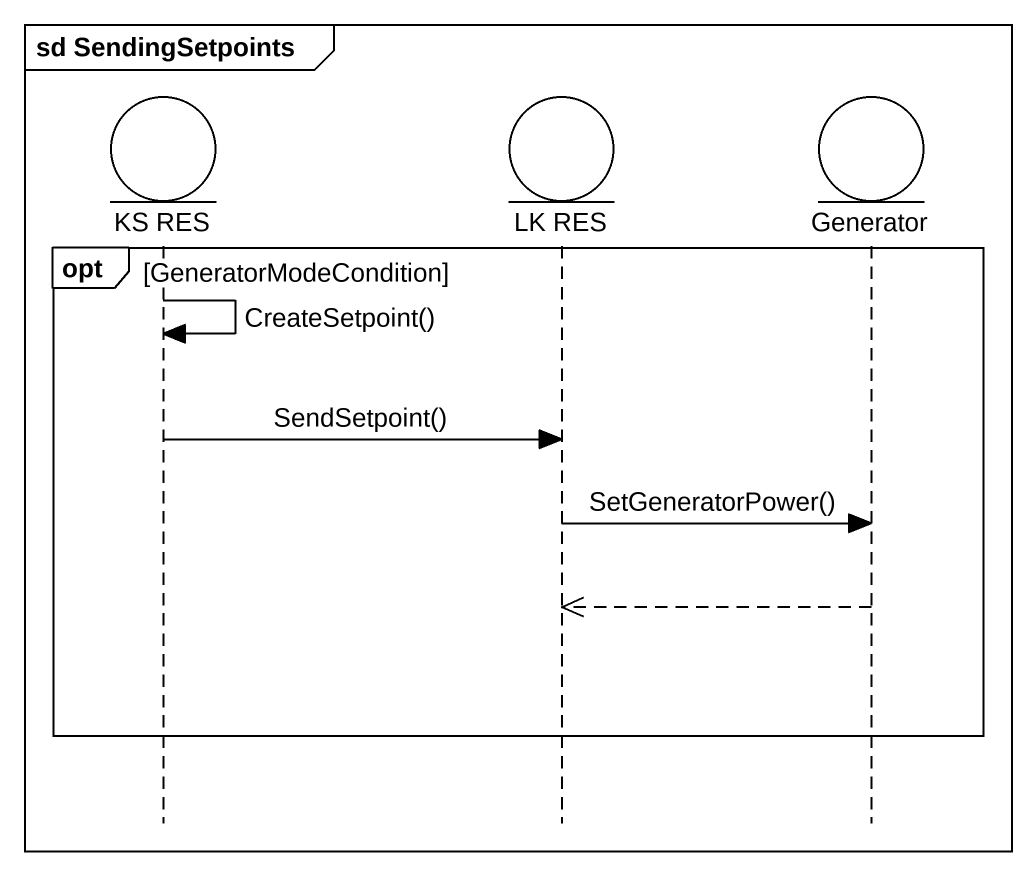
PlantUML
@startuml
mainframe sd SendingSetpoints
hide footbox
entity "KS RES" as KS_RES
entity "LK RES" as LK_RES
entity Generator

opt GeneratorModeCondition
  KS_RES -> KS_RES : CreateSetpoint()
  KS_RES -> LK_RES : SendSetpoint()
  LK_RES -> Generator : SetGeneratorPower()
  Generator -->> LK_RES
end
@enduml
